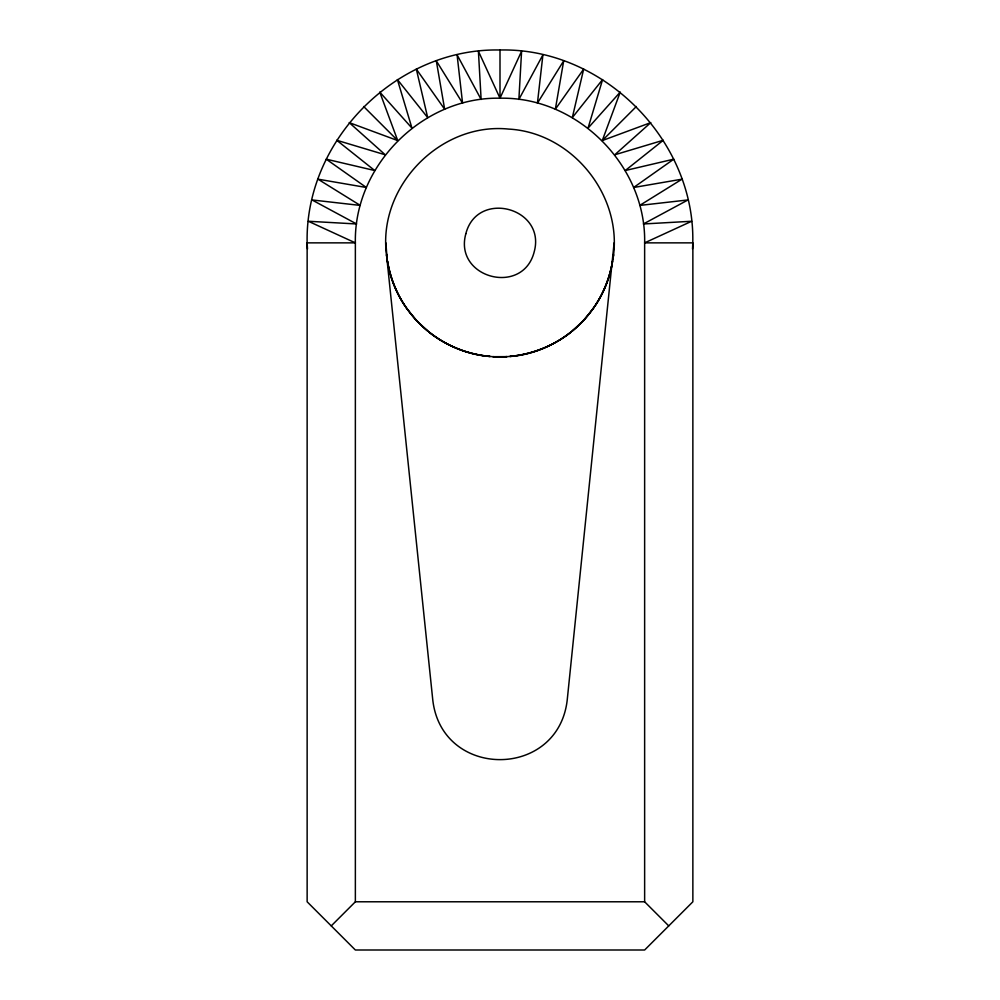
<?xml version="1.0" encoding="UTF-8"?>
<svg xmlns="http://www.w3.org/2000/svg" width="1000" height="1000" viewBox="0 0 1000 1000"><rect width="100%" height="100%" fill="white"/><g stroke="black" fill="none" stroke-linecap="round" stroke-linejoin="round"><path stroke-width="1.5" d="M614.113 242.862L567.238 699.837C558.312 779.55 441.688 779.55 432.762 699.837L386.5 254.65C377.575 186.65 440.262 122.088 508.525 129.075C572.6 132.413 623.825 196.65 612.837 259.862L613.5 254.65C611.388 272.925 605.275 290.738 594.987 306.038M692.513 249.025C698.95 143.85 605.175 47.5 500 50C396.925 47.7 304.85 139.787 307.137 242.862L307.137 901.787L355.363 950L644.638 950L692.862 901.787L692.862 242.862L644.638 242.862C646.275 165.55 577.312 96.587 500 98.212C422.688 96.587 353.725 165.55 355.363 242.862L355.363 901.787L331.25 925.888M612.55 261.262C607.975 288.325 593.587 313.762 572.25 331.125M612.487 261.375C605.037 311.575 560.487 352.887 509.9 356.488M668.75 925.888L644.638 901.787L644.638 242.862L691.65 221.262L643.4 223.975L688.025 199.938L639.712 205.425L682.038 179.163L633.638 187.5L673.763 159.175L625.262 170.538L663.3 140.25L614.75 154.8L650.788 122.613L602.275 140.575L620.25 92.075L588.05 128.1L602.6 79.562L572.325 117.587L583.675 69.1L555.35 109.225L563.7 60.825L537.438 103.138L542.913 54.837L518.875 99.45L521.587 51.212L500 98.212L478.413 51.212L481.125 99.45L457.088 54.837L462.562 103.138L436.3 60.825L444.65 109.225L416.325 69.1L427.675 117.587L397.4 79.562L411.95 128.1L379.75 92.075L397.725 140.575L349.212 122.613L385.25 154.8L336.7 140.25L374.738 170.538L326.238 159.175L366.362 187.5L317.962 179.163L360.288 205.425L311.975 199.938L356.6 223.975L308.35 221.262L355.363 242.862L307.137 242.862L307.488 249.025M594.275 307.137L583.65 320.475L572.275 331.012M602.275 140.575L636.375 106.487M571.15 332.075C549.138 349.375 520.862 358.363 492.9 356.7L506.975 356.65C479.062 358.5 450.712 349.525 428.85 332.075M569.862 332.938C552.625 346.213 531.725 354.412 510.062 356.413M355.363 901.787L644.638 901.787M490.1 356.488C439.45 352.738 394.812 311.562 387.45 261.262M489.938 356.413C468.275 354.412 447.375 346.213 430.138 332.938M427.75 331.125C406.55 313.637 391.938 288.538 387.512 261.375M427.725 331.012L416.35 320.475L405.725 307.137M363.625 106.487L397.725 140.575M405.012 306.038C394.913 290.637 388.725 272.9 386.5 254.65L387.163 259.862L385.887 242.862M500 50L500 98.212M465.85 233.7C453.512 277.925 522.725 296.475 534.15 252.013C546.487 207.787 477.275 189.237 465.85 233.7"/></g></svg>
